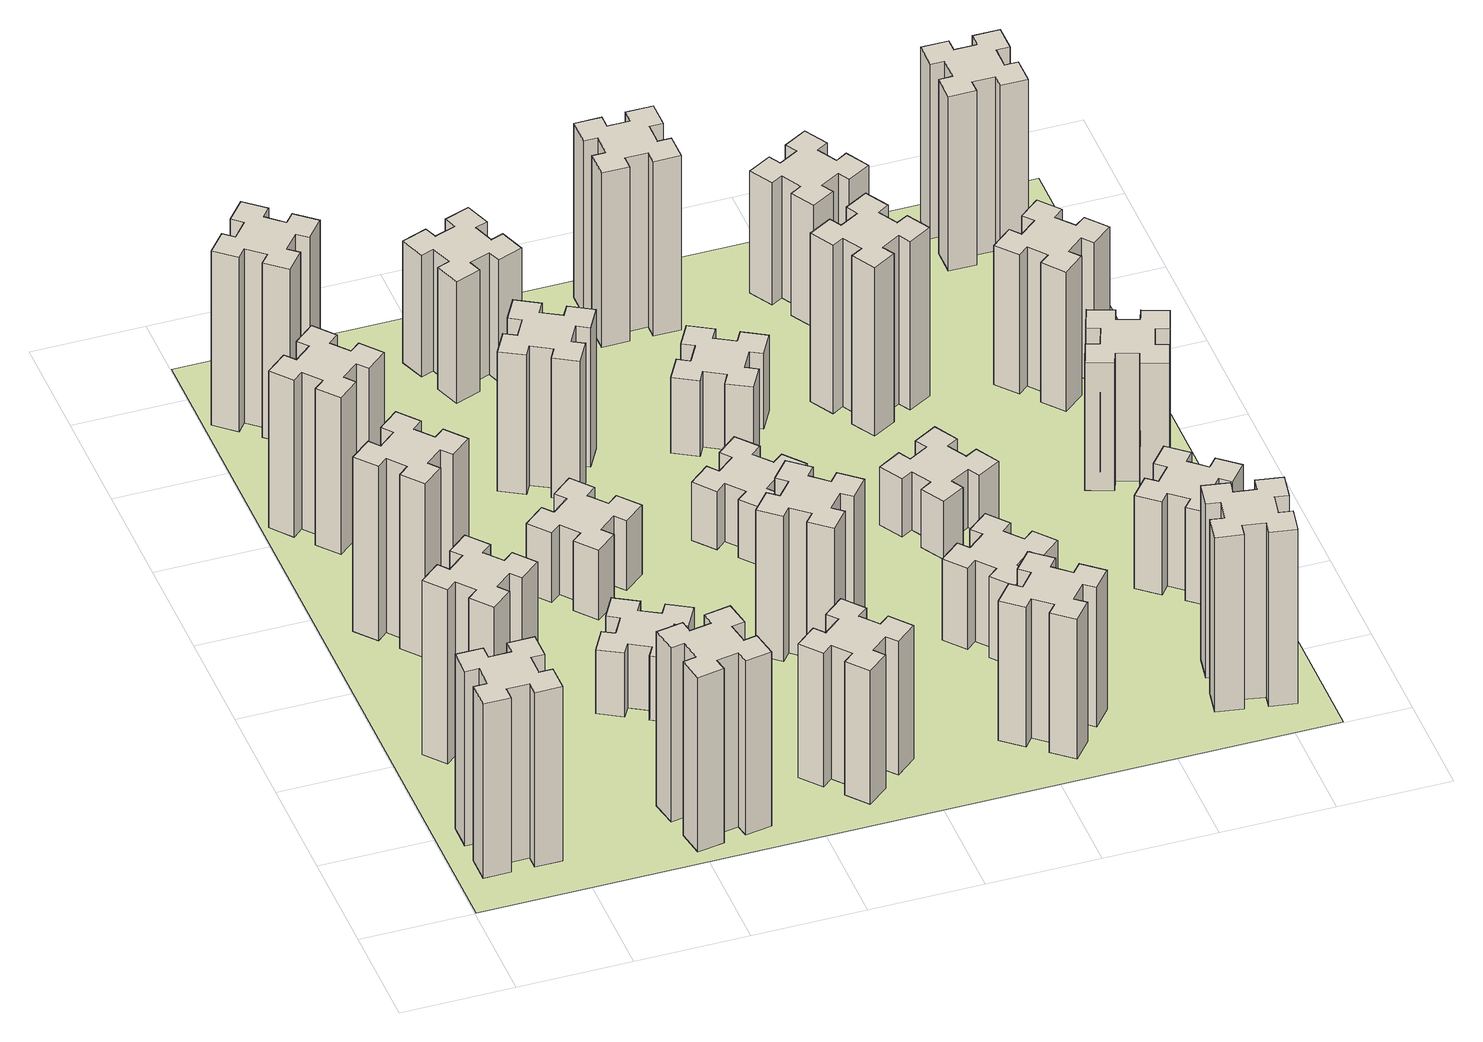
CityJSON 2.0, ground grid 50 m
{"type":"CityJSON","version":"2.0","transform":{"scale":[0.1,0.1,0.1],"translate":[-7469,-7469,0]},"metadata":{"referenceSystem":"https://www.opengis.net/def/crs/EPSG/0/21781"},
"CityObjects":{
"building1":{"type":"Building","attributes":{"class":"1000","function":"1000","usage":"1000","yearOfConstruction":2016,"roofType":"1000","measuredHeight":90,"storeysAboveGround":30,"storeysBelowGround":0},"geometry":[{"type":"Solid","lod":"1","boundaries":[[[[0,1,2,3,4,5,6,7,8,9,10,11,12,13,14,15,16,17,18,19]],[[17,16,20,21]],[[16,15,22,20]],[[15,14,23,22]],[[14,13,24,23]],[[13,12,25,24]],[[12,11,26,25]],[[11,10,27,26]],[[10,9,28,27]],[[9,8,29,28]],[[8,7,30,29]],[[7,6,31,30]],[[6,5,32,31]],[[5,4,33,32]],[[4,3,34,33]],[[3,2,35,34]],[[2,1,36,35]],[[1,0,37,36]],[[0,19,38,37]],[[19,18,39,38]],[[18,17,21,39]],[[24,25,26,27,28,29,30,31,32,33,34,35,36,37,38,39,21,20,22,23]]]]}]},
"building2":{"type":"Building","attributes":{"class":"1000","function":"1000","usage":"1000","yearOfConstruction":2016,"roofType":"1000","measuredHeight":90,"storeysAboveGround":30,"storeysBelowGround":0},"geometry":[{"type":"Solid","lod":"1","boundaries":[[[[40,41,42,43,44,45,46,47,48,49,50,51,52,53,54,55,56,57,58,59]],[[57,56,60,61]],[[56,55,62,60]],[[55,54,63,62]],[[54,53,64,63]],[[53,52,65,64]],[[52,51,66,65]],[[51,50,67,66]],[[50,49,68,67]],[[49,48,69,68]],[[48,47,70,69]],[[47,46,71,70]],[[46,45,72,71]],[[45,44,73,72]],[[44,43,74,73]],[[43,42,75,74]],[[42,41,76,75]],[[41,40,77,76]],[[40,59,78,77]],[[59,58,79,78]],[[58,57,61,79]],[[64,65,66,67,68,69,70,71,72,73,74,75,76,77,78,79,61,60,62,63]]]]}]},
"building3":{"type":"Building","attributes":{"class":"1000","function":"1000","usage":"1000","yearOfConstruction":2016,"roofType":"1000","measuredHeight":90,"storeysAboveGround":30,"storeysBelowGround":0},"geometry":[{"type":"Solid","lod":"1","boundaries":[[[[80,81,82,83,84,85,86,87,88,89,90,91,92,93,94,95,96,97,98,99]],[[97,96,100,101]],[[96,95,102,100]],[[95,94,103,102]],[[94,93,104,103]],[[93,92,105,104]],[[92,91,106,105]],[[91,90,107,106]],[[90,89,108,107]],[[89,88,109,108]],[[88,87,110,109]],[[87,86,111,110]],[[86,85,112,111]],[[85,84,113,112]],[[84,83,114,113]],[[83,82,115,114]],[[82,81,116,115]],[[81,80,117,116]],[[80,99,118,117]],[[99,98,119,118]],[[98,97,101,119]],[[104,105,106,107,108,109,110,111,112,113,114,115,116,117,118,119,101,100,102,103]]]]}]},
"building4":{"type":"Building","attributes":{"class":"1000","function":"1000","usage":"1000","yearOfConstruction":2016,"roofType":"1000","measuredHeight":81,"storeysAboveGround":30,"storeysBelowGround":0},"geometry":[{"type":"Solid","lod":"1","boundaries":[[[[120,121,122,123,124,125,126,127,128,129,130,131,132,133,134,135,136,137,138,139]],[[137,136,140,141]],[[136,135,142,140]],[[135,134,143,142]],[[134,133,144,143]],[[133,132,145,144]],[[132,131,146,145]],[[131,130,147,146]],[[130,129,148,147]],[[129,128,149,148]],[[128,127,150,149]],[[127,126,151,150]],[[126,125,152,151]],[[125,124,153,152]],[[124,123,154,153]],[[123,122,155,154]],[[122,121,156,155]],[[121,120,157,156]],[[120,139,158,157]],[[139,138,159,158]],[[138,137,141,159]],[[144,145,146,147,148,149,150,151,152,153,154,155,156,157,158,159,141,140,142,143]]]]}]},
"building5":{"type":"Building","attributes":{"class":"1000","function":"1000","usage":"1000","yearOfConstruction":2016,"roofType":"1000","measuredHeight":90,"storeysAboveGround":30,"storeysBelowGround":0},"geometry":[{"type":"Solid","lod":"1","boundaries":[[[[160,161,162,163,164,165,166,167,168,169,170,171,172,173,174,175,176,177,178,179]],[[177,176,180,181]],[[176,175,182,180]],[[175,174,183,182]],[[174,173,184,183]],[[173,172,185,184]],[[172,171,186,185]],[[171,170,187,186]],[[170,169,188,187]],[[169,168,189,188]],[[168,167,190,189]],[[167,166,191,190]],[[166,165,192,191]],[[165,164,193,192]],[[164,163,194,193]],[[163,162,195,194]],[[162,161,196,195]],[[161,160,197,196]],[[160,179,198,197]],[[179,178,199,198]],[[178,177,181,199]],[[184,185,186,187,188,189,190,191,192,193,194,195,196,197,198,199,181,180,182,183]]]]}]},
"building6":{"type":"Building","attributes":{"class":"1000","function":"1000","usage":"1000","yearOfConstruction":2016,"roofType":"1000","measuredHeight":90,"storeysAboveGround":30,"storeysBelowGround":0},"geometry":[{"type":"Solid","lod":"1","boundaries":[[[[200,201,202,203,204,205,206,207,208,209,210,211,212,213,214,215,216,217,218,219]],[[217,216,220,221]],[[216,215,222,220]],[[215,214,223,222]],[[214,213,224,223]],[[213,212,225,224]],[[212,211,226,225]],[[211,210,227,226]],[[210,209,228,227]],[[209,208,229,228]],[[208,207,230,229]],[[207,206,231,230]],[[206,205,232,231]],[[205,204,233,232]],[[204,203,234,233]],[[203,202,235,234]],[[202,201,236,235]],[[201,200,237,236]],[[200,219,238,237]],[[219,218,239,238]],[[218,217,221,239]],[[224,225,226,227,228,229,230,231,232,233,234,235,236,237,238,239,221,220,222,223]]]]}]},
"building7":{"type":"Building","attributes":{"class":"1000","function":"1000","usage":"1000","yearOfConstruction":2016,"roofType":"1000","measuredHeight":33,"storeysAboveGround":30,"storeysBelowGround":0},"geometry":[{"type":"Solid","lod":"1","boundaries":[[[[240,241,242,243,244,245,246,247,248,249,250,251,252,253,254,255,256,257,258,259]],[[257,256,260,261]],[[256,255,262,260]],[[255,254,263,262]],[[254,253,264,263]],[[253,252,265,264]],[[252,251,266,265]],[[251,250,267,266]],[[250,249,268,267]],[[249,248,269,268]],[[248,247,270,269]],[[247,246,271,270]],[[246,245,272,271]],[[245,244,273,272]],[[244,243,274,273]],[[243,242,275,274]],[[242,241,276,275]],[[241,240,277,276]],[[240,259,278,277]],[[259,258,279,278]],[[258,257,261,279]],[[264,265,266,267,268,269,270,271,272,273,274,275,276,277,278,279,261,260,262,263]]]]}]},
"building8":{"type":"Building","attributes":{"class":"1000","function":"1000","usage":"1000","yearOfConstruction":2016,"roofType":"1000","measuredHeight":36,"storeysAboveGround":30,"storeysBelowGround":0},"geometry":[{"type":"Solid","lod":"1","boundaries":[[[[280,281,282,283,284,285,286,287,288,289,290,291,292,293,294,295,296,297,298,299]],[[297,296,300,301]],[[296,295,302,300]],[[295,294,303,302]],[[294,293,304,303]],[[293,292,305,304]],[[292,291,306,305]],[[291,290,307,306]],[[290,289,308,307]],[[289,288,309,308]],[[288,287,310,309]],[[287,286,311,310]],[[286,285,312,311]],[[285,284,313,312]],[[284,283,314,313]],[[283,282,315,314]],[[282,281,316,315]],[[281,280,317,316]],[[280,299,318,317]],[[299,298,319,318]],[[298,297,301,319]],[[304,305,306,307,308,309,310,311,312,313,314,315,316,317,318,319,301,300,302,303]]]]}]},
"building9":{"type":"Building","attributes":{"class":"1000","function":"1000","usage":"1000","yearOfConstruction":2016,"roofType":"1000","measuredHeight":69,"storeysAboveGround":30,"storeysBelowGround":0},"geometry":[{"type":"Solid","lod":"1","boundaries":[[[[320,321,322,323,324,325,326,327,328,329,330,331,332,333,334,335,336,337,338,339]],[[337,336,340,341]],[[336,335,342,340]],[[335,334,343,342]],[[334,333,344,343]],[[333,332,345,344]],[[332,331,346,345]],[[331,330,347,346]],[[330,329,348,347]],[[329,328,349,348]],[[328,327,350,349]],[[327,326,351,350]],[[326,325,352,351]],[[325,324,353,352]],[[324,323,354,353]],[[323,322,355,354]],[[322,321,356,355]],[[321,320,357,356]],[[320,339,358,357]],[[339,338,359,358]],[[338,337,341,359]],[[344,345,346,347,348,349,350,351,352,353,354,355,356,357,358,359,341,340,342,343]]]]}]},
"building10":{"type":"Building","attributes":{"class":"1000","function":"1000","usage":"1000","yearOfConstruction":2016,"roofType":"1000","measuredHeight":72,"storeysAboveGround":30,"storeysBelowGround":0},"geometry":[{"type":"Solid","lod":"1","boundaries":[[[[360,361,362,363,364,365,366,367,368,369,370,371,372,373,374,375,376,377,378,379]],[[377,376,380,381]],[[376,375,382,380]],[[375,374,383,382]],[[374,373,384,383]],[[373,372,385,384]],[[372,371,386,385]],[[371,370,387,386]],[[370,369,388,387]],[[369,368,389,388]],[[368,367,390,389]],[[367,366,391,390]],[[366,365,392,391]],[[365,364,393,392]],[[364,363,394,393]],[[363,362,395,394]],[[362,361,396,395]],[[361,360,397,396]],[[360,379,398,397]],[[379,378,399,398]],[[378,377,381,399]],[[384,385,386,387,388,389,390,391,392,393,394,395,396,397,398,399,381,380,382,383]]]]}]},
"building11":{"type":"Building","attributes":{"class":"1000","function":"1000","usage":"1000","yearOfConstruction":2016,"roofType":"1000","measuredHeight":63,"storeysAboveGround":30,"storeysBelowGround":0},"geometry":[{"type":"Solid","lod":"1","boundaries":[[[[400,401,402,403,404,405,406,407,408,409,410,411,412,413,414,415,416,417,418,419]],[[417,416,420,421]],[[416,415,422,420]],[[415,414,423,422]],[[414,413,424,423]],[[413,412,425,424]],[[412,411,426,425]],[[411,410,427,426]],[[410,409,428,427]],[[409,408,429,428]],[[408,407,430,429]],[[407,406,431,430]],[[406,405,432,431]],[[405,404,433,432]],[[404,403,434,433]],[[403,402,435,434]],[[402,401,436,435]],[[401,400,437,436]],[[400,419,438,437]],[[419,418,439,438]],[[418,417,421,439]],[[424,425,426,427,428,429,430,431,432,433,434,435,436,437,438,439,421,420,422,423]]]]}]},
"building12":{"type":"Building","attributes":{"class":"1000","function":"1000","usage":"1000","yearOfConstruction":2016,"roofType":"1000","measuredHeight":75,"storeysAboveGround":30,"storeysBelowGround":0},"geometry":[{"type":"Solid","lod":"1","boundaries":[[[[440,441,442,443,444,445,446,447,448,449,450,451,452,453,454,455,456,457,458,459]],[[457,456,460,461]],[[456,455,462,460]],[[455,454,463,462]],[[454,453,464,463]],[[453,452,465,464]],[[452,451,466,465]],[[451,450,467,466]],[[450,449,468,467]],[[449,448,469,468]],[[448,447,470,469]],[[447,446,471,470]],[[446,445,472,471]],[[445,444,473,472]],[[444,443,474,473]],[[443,442,475,474]],[[442,441,476,475]],[[441,440,477,476]],[[440,459,478,477]],[[459,458,479,478]],[[458,457,461,479]],[[464,465,466,467,468,469,470,471,472,473,474,475,476,477,478,479,461,460,462,463]]]]}]},
"building13":{"type":"Building","attributes":{"class":"1000","function":"1000","usage":"1000","yearOfConstruction":2016,"roofType":"1000","measuredHeight":30,"storeysAboveGround":30,"storeysBelowGround":0},"geometry":[{"type":"Solid","lod":"1","boundaries":[[[[480,481,482,483,484,485,486,487,488,489,490,491,492,493,494,495,496,497,498,499]],[[497,496,500,501]],[[496,495,502,500]],[[495,494,503,502]],[[494,493,504,503]],[[493,492,505,504]],[[492,491,506,505]],[[491,490,507,506]],[[490,489,508,507]],[[489,488,509,508]],[[488,487,510,509]],[[487,486,511,510]],[[486,485,512,511]],[[485,484,513,512]],[[484,483,514,513]],[[483,482,515,514]],[[482,481,516,515]],[[481,480,517,516]],[[480,499,518,517]],[[499,498,519,518]],[[498,497,501,519]],[[504,505,506,507,508,509,510,511,512,513,514,515,516,517,518,519,501,500,502,503]]]]}]},
"building14":{"type":"Building","attributes":{"class":"1000","function":"1000","usage":"1000","yearOfConstruction":2016,"roofType":"1000","measuredHeight":72,"storeysAboveGround":30,"storeysBelowGround":0},"geometry":[{"type":"Solid","lod":"1","boundaries":[[[[520,521,522,523,524,525,526,527,528,529,530,531,532,533,534,535,536,537,538,539]],[[537,536,540,541]],[[536,535,542,540]],[[535,534,543,542]],[[534,533,544,543]],[[533,532,545,544]],[[532,531,546,545]],[[531,530,547,546]],[[530,529,548,547]],[[529,528,549,548]],[[528,527,550,549]],[[527,526,551,550]],[[526,525,552,551]],[[525,524,553,552]],[[524,523,554,553]],[[523,522,555,554]],[[522,521,556,555]],[[521,520,557,556]],[[520,539,558,557]],[[539,538,559,558]],[[538,537,541,559]],[[544,545,546,547,548,549,550,551,552,553,554,555,556,557,558,559,541,540,542,543]]]]}]},
"building15":{"type":"Building","attributes":{"class":"1000","function":"1000","usage":"1000","yearOfConstruction":2016,"roofType":"1000","measuredHeight":39,"storeysAboveGround":30,"storeysBelowGround":0},"geometry":[{"type":"Solid","lod":"1","boundaries":[[[[560,561,562,563,564,565,566,567,568,569,570,571,572,573,574,575,576,577,578,579]],[[577,576,580,581]],[[576,575,582,580]],[[575,574,583,582]],[[574,573,584,583]],[[573,572,585,584]],[[572,571,586,585]],[[571,570,587,586]],[[570,569,588,587]],[[569,568,589,588]],[[568,567,590,589]],[[567,566,591,590]],[[566,565,592,591]],[[565,564,593,592]],[[564,563,594,593]],[[563,562,595,594]],[[562,561,596,595]],[[561,560,597,596]],[[560,579,598,597]],[[579,578,599,598]],[[578,577,581,599]],[[584,585,586,587,588,589,590,591,592,593,594,595,596,597,598,599,581,580,582,583]]]]}]},
"building16":{"type":"Building","attributes":{"class":"1000","function":"1000","usage":"1000","yearOfConstruction":2016,"roofType":"1000","measuredHeight":90,"storeysAboveGround":30,"storeysBelowGround":0},"geometry":[{"type":"Solid","lod":"1","boundaries":[[[[600,601,602,603,604,605,606,607,608,609,610,611,612,613,614,615,616,617,618,619]],[[617,616,620,621]],[[616,615,622,620]],[[615,614,623,622]],[[614,613,624,623]],[[613,612,625,624]],[[612,611,626,625]],[[611,610,627,626]],[[610,609,628,627]],[[609,608,629,628]],[[608,607,630,629]],[[607,606,631,630]],[[606,605,632,631]],[[605,604,633,632]],[[604,603,634,633]],[[603,602,635,634]],[[602,601,636,635]],[[601,600,637,636]],[[600,619,638,637]],[[619,618,639,638]],[[618,617,621,639]],[[624,625,626,627,628,629,630,631,632,633,634,635,636,637,638,639,621,620,622,623]]]]}]},
"building17":{"type":"Building","attributes":{"class":"1000","function":"1000","usage":"1000","yearOfConstruction":2016,"roofType":"1000","measuredHeight":42,"storeysAboveGround":30,"storeysBelowGround":0},"geometry":[{"type":"Solid","lod":"1","boundaries":[[[[640,641,642,643,644,645,646,647,648,649,650,651,652,653,654,655,656,657,658,659]],[[657,656,660,661]],[[656,655,662,660]],[[655,654,663,662]],[[654,653,664,663]],[[653,652,665,664]],[[652,651,666,665]],[[651,650,667,666]],[[650,649,668,667]],[[649,648,669,668]],[[648,647,670,669]],[[647,646,671,670]],[[646,645,672,671]],[[645,644,673,672]],[[644,643,674,673]],[[643,642,675,674]],[[642,641,676,675]],[[641,640,677,676]],[[640,659,678,677]],[[659,658,679,678]],[[658,657,661,679]],[[664,665,666,667,668,669,670,671,672,673,674,675,676,677,678,679,661,660,662,663]]]]}]},
"building18":{"type":"Building","attributes":{"class":"1000","function":"1000","usage":"1000","yearOfConstruction":2016,"roofType":"1000","measuredHeight":30,"storeysAboveGround":30,"storeysBelowGround":0},"geometry":[{"type":"Solid","lod":"1","boundaries":[[[[680,681,682,683,684,685,686,687,688,689,690,691,692,693,694,695,696,697,698,699]],[[697,696,700,701]],[[696,695,702,700]],[[695,694,703,702]],[[694,693,704,703]],[[693,692,705,704]],[[692,691,706,705]],[[691,690,707,706]],[[690,689,708,707]],[[689,688,709,708]],[[688,687,710,709]],[[687,686,711,710]],[[686,685,712,711]],[[685,684,713,712]],[[684,683,714,713]],[[683,682,715,714]],[[682,681,716,715]],[[681,680,717,716]],[[680,699,718,717]],[[699,698,719,718]],[[698,697,701,719]],[[704,705,706,707,708,709,710,711,712,713,714,715,716,717,718,719,701,700,702,703]]]]}]},
"building19":{"type":"Building","attributes":{"class":"1000","function":"1000","usage":"1000","yearOfConstruction":2016,"roofType":"1000","measuredHeight":87,"storeysAboveGround":30,"storeysBelowGround":0},"geometry":[{"type":"Solid","lod":"1","boundaries":[[[[720,721,722,723,724,725,726,727,728,729,730,731,732,733,734,735,736,737,738,739]],[[737,736,740,741]],[[736,735,742,740]],[[735,734,743,742]],[[734,733,744,743]],[[733,732,745,744]],[[732,731,746,745]],[[731,730,747,746]],[[730,729,748,747]],[[729,728,749,748]],[[728,727,750,749]],[[727,726,751,750]],[[726,725,752,751]],[[725,724,753,752]],[[724,723,754,753]],[[723,722,755,754]],[[722,721,756,755]],[[721,720,757,756]],[[720,739,758,757]],[[739,738,759,758]],[[738,737,741,759]],[[744,745,746,747,748,749,750,751,752,753,754,755,756,757,758,759,741,740,742,743]]]]}]},
"building20":{"type":"Building","attributes":{"class":"1000","function":"1000","usage":"1000","yearOfConstruction":2016,"roofType":"1000","measuredHeight":90,"storeysAboveGround":30,"storeysBelowGround":0},"geometry":[{"type":"Solid","lod":"1","boundaries":[[[[760,761,762,763,764,765,766,767,768,769,770,771,772,773,774,775,776,777,778,779]],[[777,776,780,781]],[[776,775,782,780]],[[775,774,783,782]],[[774,773,784,783]],[[773,772,785,784]],[[772,771,786,785]],[[771,770,787,786]],[[770,769,788,787]],[[769,768,789,788]],[[768,767,790,789]],[[767,766,791,790]],[[766,765,792,791]],[[765,764,793,792]],[[764,763,794,793]],[[763,762,795,794]],[[762,761,796,795]],[[761,760,797,796]],[[760,779,798,797]],[[779,778,799,798]],[[778,777,781,799]],[[784,785,786,787,788,789,790,791,792,793,794,795,796,797,798,799,781,780,782,783]]]]}]},
"building21":{"type":"Building","attributes":{"class":"1000","function":"1000","usage":"1000","yearOfConstruction":2016,"roofType":"1000","measuredHeight":63,"storeysAboveGround":30,"storeysBelowGround":0},"geometry":[{"type":"Solid","lod":"1","boundaries":[[[[800,801,802,803,804,805,806,807,808,809,810,811,812,813,814,815,816,817,818,819]],[[817,816,820,821]],[[816,815,822,820]],[[815,814,823,822]],[[814,813,824,823]],[[813,812,825,824]],[[812,811,826,825]],[[811,810,827,826]],[[810,809,828,827]],[[809,808,829,828]],[[808,807,830,829]],[[807,806,831,830]],[[806,805,832,831]],[[805,804,833,832]],[[804,803,834,833]],[[803,802,835,834]],[[802,801,836,835]],[[801,800,837,836]],[[800,819,838,837]],[[819,818,839,838]],[[818,817,821,839]],[[824,825,826,827,828,829,830,831,832,833,834,835,836,837,838,839,821,820,822,823]]]]}]},
"building22":{"type":"Building","attributes":{"class":"1000","function":"1000","usage":"1000","yearOfConstruction":2016,"roofType":"1000","measuredHeight":48,"storeysAboveGround":30,"storeysBelowGround":0},"geometry":[{"type":"Solid","lod":"1","boundaries":[[[[840,841,842,843,844,845,846,847,848,849,850,851,852,853,854,855,856,857,858,859]],[[857,856,860,861]],[[856,855,862,860]],[[855,854,863,862]],[[854,853,864,863]],[[853,852,865,864]],[[852,851,866,865]],[[851,850,867,866]],[[850,849,868,867]],[[849,848,869,868]],[[848,847,870,869]],[[847,846,871,870]],[[846,845,872,871]],[[845,844,873,872]],[[844,843,874,873]],[[843,842,875,874]],[[842,841,876,875]],[[841,840,877,876]],[[840,859,878,877]],[[859,858,879,878]],[[858,857,861,879]],[[864,865,866,867,868,869,870,871,872,873,874,875,876,877,878,879,861,860,862,863]]]]}]},
"building23":{"type":"Building","attributes":{"class":"1000","function":"1000","usage":"1000","yearOfConstruction":2016,"roofType":"1000","measuredHeight":66,"storeysAboveGround":30,"storeysBelowGround":0},"geometry":[{"type":"Solid","lod":"1","boundaries":[[[[880,881,882,883,884,885,886,887,888,889,890,891,892,893,894,895,896,897,898,899]],[[897,896,900,901]],[[896,895,902,900]],[[895,894,903,902]],[[894,893,904,903]],[[893,892,905,904]],[[892,891,906,905]],[[891,890,907,906]],[[890,889,908,907]],[[889,888,909,908]],[[888,887,910,909]],[[887,886,911,910]],[[886,885,912,911]],[[885,884,913,912]],[[884,883,914,913]],[[883,882,915,914]],[[882,881,916,915]],[[881,880,917,916]],[[880,899,918,917]],[[899,898,919,918]],[[898,897,901,919]],[[904,905,906,907,908,909,910,911,912,913,914,915,916,917,918,919,901,900,902,903]]]]}]},
"building24":{"type":"Building","attributes":{"class":"1000","function":"1000","usage":"1000","yearOfConstruction":2016,"roofType":"1000","measuredHeight":72,"storeysAboveGround":30,"storeysBelowGround":0},"geometry":[{"type":"Solid","lod":"1","boundaries":[[[[920,921,922,923,924,925,926,927,928,929,930,931,932,933,934,935,936,937,938,939]],[[937,936,940,941]],[[936,935,942,940]],[[935,934,943,942]],[[934,933,944,943]],[[933,932,945,944]],[[932,931,946,945]],[[931,930,947,946]],[[930,929,948,947]],[[929,928,949,948]],[[928,927,950,949]],[[927,926,951,950]],[[926,925,952,951]],[[925,924,953,952]],[[924,923,954,953]],[[923,922,955,954]],[[922,921,956,955]],[[921,920,957,956]],[[920,939,958,957]],[[939,938,959,958]],[[938,937,941,959]],[[944,945,946,947,948,949,950,951,952,953,954,955,956,957,958,959,941,940,942,943]]]]}]},
"building25":{"type":"Building","attributes":{"class":"1000","function":"1000","usage":"1000","yearOfConstruction":2016,"roofType":"1000","measuredHeight":90,"storeysAboveGround":30,"storeysBelowGround":0},"geometry":[{"type":"Solid","lod":"1","boundaries":[[[[960,961,962,963,964,965,966,967,968,969,970,971,972,973,974,975,976,977,978,979]],[[977,976,980,981]],[[976,975,982,980]],[[975,974,983,982]],[[974,973,984,983]],[[973,972,985,984]],[[972,971,986,985]],[[971,970,987,986]],[[970,969,988,987]],[[969,968,989,988]],[[968,967,990,989]],[[967,966,991,990]],[[966,965,992,991]],[[965,964,993,992]],[[964,963,994,993]],[[963,962,995,994]],[[962,961,996,995]],[[961,960,997,996]],[[960,979,998,997]],[[979,978,999,998]],[[978,977,981,999]],[[984,985,986,987,988,989,990,991,992,993,994,995,996,997,998,999,981,980,982,983]]]]}]},
"landuse1":{"type":"LandUse","attributes":{"name":"plot1","function":"1010"},"geometry":[{"type":"MultiSurface","lod":"1","boundaries":[[[1000,1001,1002,1003]]]}]}
},
"vertices":[
[165,425,0],[165,325,0],[105,325,0],[105,205,0],[225,205,0],[225,265,0],[325,265,0],[325,205,0],[445,205,0],[445,325,0],[385,325,0],[385,425,0],[445,425,0],[445,545,0],[325,545,0],[325,485,0],[225,485,0],[225,545,0],[105,545,0],[105,425,0],[225,485,900],[225,545,900],[325,485,900],[325,545,900],[445,545,900],[445,425,900],[385,425,900],[385,325,900],[445,325,900],[445,205,900],[325,205,900],[325,265,900],[225,265,900],[225,205,900],[105,205,900],[105,325,900],[165,325,900],[165,425,900],[105,425,900],[105,545,900],
[492,1048,0],[427,1124,0],[473,1163,0],[396,1255,0],[304,1178,0],[343,1132,0],[266,1067,0],[228,1113,0],[136,1036,0],[213,944,0],[259,983,0],[323,906,0],[277,868,0],[354,776,0],[446,853,0],[408,899,0],[484,963,0],[523,917,0],[615,994,0],[538,1086,0],[484,963,900],[523,917,900],[408,899,900],[446,853,900],[354,776,900],[277,868,900],[323,906,900],[259,983,900],[213,944,900],[136,1036,900],[228,1113,900],[266,1067,900],[343,1132,900],[304,1178,900],[396,1255,900],[473,1163,900],[427,1124,900],[492,1048,900],[538,1086,900],[615,994,900],
[492,1888,0],[427,1964,0],[473,2003,0],[396,2095,0],[304,2018,0],[343,1972,0],[266,1907,0],[228,1953,0],[136,1876,0],[213,1784,0],[259,1823,0],[323,1746,0],[277,1708,0],[354,1616,0],[446,1693,0],[408,1739,0],[484,1803,0],[523,1757,0],[615,1834,0],[538,1926,0],[484,1803,900],[523,1757,900],[408,1739,900],[446,1693,900],[354,1616,900],[277,1708,900],[323,1746,900],[259,1823,900],[213,1784,900],[136,1876,900],[228,1953,900],[266,1907,900],[343,1972,900],[304,2018,900],[396,2095,900],[473,2003,900],[427,1964,900],[492,1888,900],[538,1926,900],[615,1834,900],
[243,2712,0],[166,2647,0],[128,2693,0],[36,2616,0],[113,2524,0],[159,2563,0],[223,2486,0],[177,2448,0],[254,2356,0],[346,2433,0],[308,2479,0],[384,2543,0],[423,2497,0],[515,2574,0],[438,2666,0],[392,2628,0],[327,2704,0],[373,2743,0],[296,2835,0],[204,2758,0],[327,2704,810],[373,2743,810],[392,2628,810],[438,2666,810],[515,2574,810],[423,2497,810],[384,2543,810],[308,2479,810],[346,2433,810],[254,2356,810],[177,2448,810],[223,2486,810],[159,2563,810],[113,2524,810],[36,2616,810],[128,2693,810],[166,2647,810],[243,2712,810],[204,2758,810],[296,2835,810],
[1085,158,0],[1184,176,0],[1194,117,0],[1312,137,0],[1291,256,0],[1232,245,0],[1215,344,0],[1274,354,0],[1253,472,0],[1135,451,0],[1145,392,0],[1047,375,0],[1037,434,0],[918,413,0],[939,295,0],[998,305,0],[1016,207,0],[957,197,0],[977,78,0],[1096,99,0],[1016,207,900],[957,197,900],[998,305,900],[939,295,900],[918,413,900],[1037,434,900],[1047,375,900],[1145,392,900],[1135,451,900],[1253,472,900],[1274,354,900],[1215,344,900],[1232,245,900],[1291,256,900],[1312,137,900],[1194,117,900],[1184,176,900],[1085,158,900],[1096,99,900],[977,78,900],
[384,3387,0],[308,3452,0],[346,3498,0],[254,3575,0],[177,3483,0],[223,3444,0],[159,3368,0],[113,3406,0],[36,3314,0],[128,3237,0],[166,3283,0],[243,3219,0],[204,3173,0],[296,3096,0],[373,3188,0],[327,3226,0],[392,3303,0],[438,3264,0],[515,3356,0],[423,3433,0],[392,3303,900],[438,3264,900],[327,3226,900],[373,3188,900],[296,3096,900],[204,3173,900],[243,3219,900],[166,3283,900],[128,3237,900],[36,3314,900],[113,3406,900],[159,3368,900],[223,3444,900],[177,3483,900],[254,3575,900],[346,3498,900],[308,3452,900],[384,3387,900],[423,3433,900],[515,3356,900],
[1186,1017,0],[1236,1104,0],[1288,1074,0],[1348,1178,0],[1244,1238,0],[1214,1186,0],[1127,1236,0],[1157,1288,0],[1053,1348,0],[993,1244,0],[1045,1214,0],[995,1127,0],[943,1157,0],[883,1053,0],[987,993,0],[1017,1045,0],[1104,995,0],[1074,943,0],[1178,883,0],[1238,987,0],[1104,995,330],[1074,943,330],[1017,1045,330],[987,993,330],[883,1053,330],[943,1157,330],[995,1127,330],[1045,1214,330],[993,1244,330],[1053,1348,330],[1157,1288,330],[1127,1236,330],[1214,1186,330],[1244,1238,330],[1348,1178,330],[1288,1074,330],[1236,1104,330],[1186,1017,330],[1238,987,330],[1178,883,330],
[1083,1972,0],[1006,1907,0],[968,1953,0],[876,1876,0],[953,1784,0],[999,1823,0],[1063,1746,0],[1017,1708,0],[1094,1616,0],[1186,1693,0],[1148,1739,0],[1224,1803,0],[1263,1757,0],[1355,1834,0],[1278,1926,0],[1232,1888,0],[1167,1964,0],[1213,2003,0],[1136,2095,0],[1044,2018,0],[1167,1964,360],[1213,2003,360],[1232,1888,360],[1278,1926,360],[1355,1834,360],[1263,1757,360],[1224,1803,360],[1148,1739,360],[1186,1693,360],[1094,1616,360],[1017,1708,360],[1063,1746,360],[999,1823,360],[953,1784,360],[876,1876,360],[968,1953,360],[1006,1907,360],[1083,1972,360],[1044,2018,360],[1136,2095,360],
[1639,343,0],[1703,266,0],[1657,228,0],[1734,136,0],[1826,213,0],[1788,259,0],[1864,323,0],[1903,277,0],[1995,354,0],[1918,446,0],[1872,408,0],[1807,484,0],[1853,523,0],[1776,615,0],[1684,538,0],[1723,492,0],[1646,427,0],[1608,473,0],[1516,396,0],[1593,304,0],[1646,427,690],[1608,473,690],[1723,492,690],[1684,538,690],[1776,615,690],[1853,523,690],[1807,484,690],[1872,408,690],[1918,446,690],[1995,354,690],[1903,277,690],[1864,323,690],[1788,259,690],[1826,213,690],[1734,136,690],[1657,228,690],[1703,266,690],[1639,343,690],[1593,304,690],[1516,396,690],
[1314,2666,0],[1227,2716,0],[1257,2768,0],[1153,2828,0],[1093,2724,0],[1145,2694,0],[1095,2607,0],[1043,2637,0],[983,2533,0],[1087,2473,0],[1117,2525,0],[1204,2475,0],[1174,2423,0],[1278,2363,0],[1338,2467,0],[1286,2497,0],[1336,2584,0],[1388,2554,0],[1448,2658,0],[1344,2718,0],[1336,2584,720],[1388,2554,720],[1286,2497,720],[1338,2467,720],[1278,2363,720],[1174,2423,720],[1204,2475,720],[1117,2525,720],[1087,2473,720],[983,2533,720],[1043,2637,720],[1095,2607,720],[1145,2694,720],[1093,2724,720],[1153,2828,720],[1257,2768,720],[1227,2716,720],[1314,2666,720],[1344,2718,720],[1448,2658,720],
[1125,3456,0],[1031,3422,0],[1010,3478,0],[897,3437,0],[939,3324,0],[995,3345,0],[1029,3251,0],[973,3230,0],[1014,3117,0],[1127,3159,0],[1106,3215,0],[1200,3249,0],[1220,3193,0],[1333,3234,0],[1292,3347,0],[1236,3326,0],[1202,3420,0],[1258,3440,0],[1217,3553,0],[1104,3512,0],[1202,3420,630],[1258,3440,630],[1236,3326,630],[1292,3347,630],[1333,3234,630],[1220,3193,630],[1200,3249,630],[1106,3215,630],[1127,3159,630],[1014,3117,630],[973,3230,630],[1029,3251,630],[995,3345,630],[939,3324,630],[897,3437,630],[1010,3478,630],[1031,3422,630],[1125,3456,630],[1104,3512,630],[1217,3553,630],
[1803,1324,0],[1739,1248,0],[1693,1286,0],[1616,1194,0],[1708,1117,0],[1746,1163,0],[1823,1099,0],[1784,1053,0],[1876,976,0],[1953,1068,0],[1907,1106,0],[1972,1183,0],[2018,1144,0],[2095,1236,0],[2003,1313,0],[1964,1267,0],[1888,1332,0],[1926,1378,0],[1834,1455,0],[1757,1363,0],[1888,1332,750],[1926,1378,750],[1964,1267,750],[2003,1313,750],[2095,1236,750],[2018,1144,750],[1972,1183,750],[1907,1106,750],[1953,1068,750],[1876,976,750],[1784,1053,750],[1823,1099,750],[1746,1163,750],[1708,1117,750],[1616,1194,750],[1693,1286,750],[1739,1248,750],[1803,1324,750],[1757,1363,750],[1834,1455,750],
[1972,1988,0],[1907,2064,0],[1953,2103,0],[1876,2195,0],[1784,2118,0],[1823,2072,0],[1746,2007,0],[1708,2053,0],[1616,1976,0],[1693,1884,0],[1739,1923,0],[1803,1846,0],[1757,1808,0],[1834,1716,0],[1926,1793,0],[1888,1839,0],[1964,1903,0],[2003,1857,0],[2095,1934,0],[2018,2026,0],[1964,1903,300],[2003,1857,300],[1888,1839,300],[1926,1793,300],[1834,1716,300],[1757,1808,300],[1803,1846,300],[1739,1923,300],[1693,1884,300],[1616,1976,300],[1708,2053,300],[1746,2007,300],[1823,2072,300],[1784,2118,300],[1876,2195,300],[1953,2103,300],[1907,2064,300],[1972,1988,300],[2018,2026,300],[2095,1934,300],
[2486,323,0],[2563,259,0],[2524,213,0],[2616,136,0],[2693,228,0],[2647,266,0],[2712,343,0],[2758,304,0],[2835,396,0],[2743,473,0],[2704,427,0],[2628,492,0],[2666,538,0],[2574,615,0],[2497,523,0],[2543,484,0],[2479,408,0],[2433,446,0],[2356,354,0],[2448,277,0],[2479,408,720],[2433,446,720],[2543,484,720],[2497,523,720],[2574,615,720],[2666,538,720],[2628,492,720],[2704,427,720],[2743,473,720],[2835,396,720],[2758,304,720],[2712,343,720],[2647,266,720],[2693,228,720],[2616,136,720],[2524,213,720],[2563,259,720],[2486,323,720],[2448,277,720],[2356,354,720],
[2026,2497,0],[2076,2584,0],[2128,2554,0],[2188,2658,0],[2084,2718,0],[2054,2666,0],[1967,2716,0],[1997,2768,0],[1893,2828,0],[1833,2724,0],[1885,2694,0],[1835,2607,0],[1783,2637,0],[1723,2533,0],[1827,2473,0],[1857,2525,0],[1944,2475,0],[1914,2423,0],[2018,2363,0],[2078,2467,0],[1944,2475,390],[1914,2423,390],[1857,2525,390],[1827,2473,390],[1723,2533,390],[1783,2637,390],[1835,2607,390],[1885,2694,390],[1833,2724,390],[1893,2828,390],[1997,2768,390],[1967,2716,390],[2054,2666,390],[2084,2718,390],[2188,2658,390],[2128,2554,390],[2076,2584,390],[2026,2497,390],[2078,2467,390],[2018,2363,390],
[1965,3385,0],[1965,3485,0],[2025,3485,0],[2025,3605,0],[1905,3605,0],[1905,3545,0],[1805,3545,0],[1805,3605,0],[1685,3605,0],[1685,3485,0],[1745,3485,0],[1745,3385,0],[1685,3385,0],[1685,3265,0],[1805,3265,0],[1805,3325,0],[1905,3325,0],[1905,3265,0],[2025,3265,0],[2025,3385,0],[1905,3325,900],[1905,3265,900],[1805,3325,900],[1805,3265,900],[1685,3265,900],[1685,3385,900],[1745,3385,900],[1745,3485,900],[1685,3485,900],[1685,3605,900],[1805,3605,900],[1805,3545,900],[1905,3545,900],[1905,3605,900],[2025,3605,900],[2025,3485,900],[1965,3485,900],[1965,3385,900],[2025,3385,900],[2025,3265,900],
[2563,1132,0],[2486,1067,0],[2448,1113,0],[2356,1036,0],[2433,944,0],[2479,983,0],[2543,906,0],[2497,868,0],[2574,776,0],[2666,853,0],[2628,899,0],[2704,963,0],[2743,917,0],[2835,994,0],[2758,1086,0],[2712,1048,0],[2647,1124,0],[2693,1163,0],[2616,1255,0],[2524,1178,0],[2647,1124,420],[2693,1163,420],[2712,1048,420],[2758,1086,420],[2835,994,420],[2743,917,420],[2704,963,420],[2628,899,420],[2666,853,420],[2574,776,420],[2497,868,420],[2543,906,420],[2479,983,420],[2433,944,420],[2356,1036,420],[2448,1113,420],[2486,1067,420],[2563,1132,420],[2524,1178,420],[2616,1255,420],
[2475,1744,0],[2525,1657,0],[2473,1627,0],[2533,1523,0],[2637,1583,0],[2607,1635,0],[2694,1685,0],[2724,1633,0],[2828,1693,0],[2768,1797,0],[2716,1767,0],[2666,1854,0],[2718,1884,0],[2658,1988,0],[2554,1928,0],[2584,1876,0],[2497,1826,0],[2467,1878,0],[2363,1818,0],[2423,1714,0],[2497,1826,300],[2467,1878,300],[2584,1876,300],[2554,1928,300],[2658,1988,300],[2718,1884,300],[2666,1854,300],[2716,1767,300],[2768,1797,300],[2828,1693,300],[2724,1633,300],[2694,1685,300],[2607,1635,300],[2637,1583,300],[2533,1523,300],[2473,1627,300],[2525,1657,300],[2475,1744,300],[2423,1714,300],[2363,1818,300],
[2475,2584,0],[2525,2497,0],[2473,2467,0],[2533,2363,0],[2637,2423,0],[2607,2475,0],[2694,2525,0],[2724,2473,0],[2828,2533,0],[2768,2637,0],[2716,2607,0],[2666,2694,0],[2718,2724,0],[2658,2828,0],[2554,2768,0],[2584,2716,0],[2497,2666,0],[2467,2718,0],[2363,2658,0],[2423,2554,0],[2497,2666,870],[2467,2718,870],[2584,2716,870],[2554,2768,870],[2658,2828,870],[2718,2724,870],[2666,2694,870],[2716,2607,870],[2768,2637,870],[2828,2533,870],[2724,2473,870],[2694,2525,870],[2607,2475,870],[2637,2423,870],[2533,2363,870],[2473,2467,870],[2525,2497,870],[2475,2584,870],[2423,2554,870],[2363,2658,870],
[3504,475,0],[3405,492,0],[3416,551,0],[3297,572,0],[3277,454,0],[3336,444,0],[3318,345,0],[3259,356,0],[3238,237,0],[3357,217,0],[3367,276,0],[3465,258,0],[3455,199,0],[3573,178,0],[3594,297,0],[3535,307,0],[3552,405,0],[3611,395,0],[3632,513,0],[3514,534,0],[3552,405,900],[3611,395,900],[3535,307,900],[3594,297,900],[3573,178,900],[3455,199,900],[3465,258,900],[3367,276,900],[3357,217,900],[3238,237,900],[3259,356,900],[3318,345,900],[3336,444,900],[3277,454,900],[3297,572,900],[3416,551,900],[3405,492,900],[3504,475,900],[3514,534,900],[3632,513,900],
[2716,3347,0],[2666,3434,0],[2718,3464,0],[2658,3568,0],[2554,3508,0],[2584,3456,0],[2497,3406,0],[2467,3458,0],[2363,3398,0],[2423,3294,0],[2475,3324,0],[2525,3237,0],[2473,3207,0],[2533,3103,0],[2637,3163,0],[2607,3215,0],[2694,3265,0],[2724,3213,0],[2828,3273,0],[2768,3377,0],[2694,3265,630],[2724,3213,630],[2607,3215,630],[2637,3163,630],[2533,3103,630],[2473,3207,630],[2525,3237,630],[2475,3324,630],[2423,3294,630],[2363,3398,630],[2467,3458,630],[2497,3406,630],[2584,3456,630],[2554,3508,630],[2658,3568,630],[2718,3464,630],[2666,3434,630],[2716,3347,630],[2768,3377,630],[2828,3273,630],
[3487,1006,0],[3552,1083,0],[3598,1044,0],[3675,1136,0],[3583,1213,0],[3544,1167,0],[3468,1232,0],[3506,1278,0],[3414,1355,0],[3337,1263,0],[3383,1224,0],[3319,1148,0],[3273,1186,0],[3196,1094,0],[3288,1017,0],[3326,1063,0],[3403,999,0],[3364,953,0],[3456,876,0],[3533,968,0],[3403,999,480],[3364,953,480],[3326,1063,480],[3288,1017,480],[3196,1094,480],[3273,1186,480],[3319,1148,480],[3383,1224,480],[3337,1263,480],[3414,1355,480],[3506,1278,480],[3468,1232,480],[3544,1167,480],[3583,1213,480],[3675,1136,480],[3598,1044,480],[3552,1083,480],[3487,1006,480],[3533,968,480],[3456,876,480],
[3520,1942,0],[3426,1976,0],[3447,2032,0],[3334,2073,0],[3293,1960,0],[3349,1940,0],[3315,1846,0],[3259,1867,0],[3217,1754,0],[3330,1713,0],[3351,1769,0],[3445,1735,0],[3424,1679,0],[3537,1637,0],[3578,1750,0],[3522,1771,0],[3556,1865,0],[3612,1844,0],[3653,1957,0],[3540,1998,0],[3556,1865,660],[3612,1844,660],[3522,1771,660],[3578,1750,660],[3537,1637,660],[3424,1679,660],[3445,1735,660],[3351,1769,660],[3330,1713,660],[3217,1754,660],[3259,1867,660],[3315,1846,660],[3349,1940,660],[3293,1960,660],[3334,2073,660],[3447,2032,660],[3426,1976,660],[3520,1942,660],[3540,1998,660],[3653,1957,660],
[3303,2612,0],[3226,2547,0],[3188,2593,0],[3096,2516,0],[3173,2424,0],[3219,2463,0],[3283,2386,0],[3237,2348,0],[3314,2256,0],[3406,2333,0],[3368,2379,0],[3444,2443,0],[3483,2397,0],[3575,2474,0],[3498,2566,0],[3452,2528,0],[3387,2604,0],[3433,2643,0],[3356,2735,0],[3264,2658,0],[3387,2604,720],[3433,2643,720],[3452,2528,720],[3498,2566,720],[3575,2474,720],[3483,2397,720],[3444,2443,720],[3368,2379,720],[3406,2333,720],[3314,2256,720],[3237,2348,720],[3283,2386,720],[3219,2463,720],[3173,2424,720],[3096,2516,720],[3188,2593,720],[3226,2547,720],[3303,2612,720],[3264,2658,720],[3356,2735,720],
[3285,3325,0],[3385,3325,0],[3385,3265,0],[3505,3265,0],[3505,3385,0],[3445,3385,0],[3445,3485,0],[3505,3485,0],[3505,3605,0],[3385,3605,0],[3385,3545,0],[3285,3545,0],[3285,3605,0],[3165,3605,0],[3165,3485,0],[3225,3485,0],[3225,3385,0],[3165,3385,0],[3165,3265,0],[3285,3265,0],[3225,3385,900],[3165,3385,900],[3225,3485,900],[3165,3485,900],[3165,3605,900],[3285,3605,900],[3285,3545,900],[3385,3545,900],[3385,3605,900],[3505,3605,900],[3505,3485,900],[3445,3485,900],[3445,3385,900],[3505,3385,900],[3505,3265,900],[3385,3265,900],[3385,3325,900],[3285,3325,900],[3285,3265,900],[3165,3265,900],
[5,3705,0],[3705,3705,0],[3705,5,0],[5,5,0]
]}
